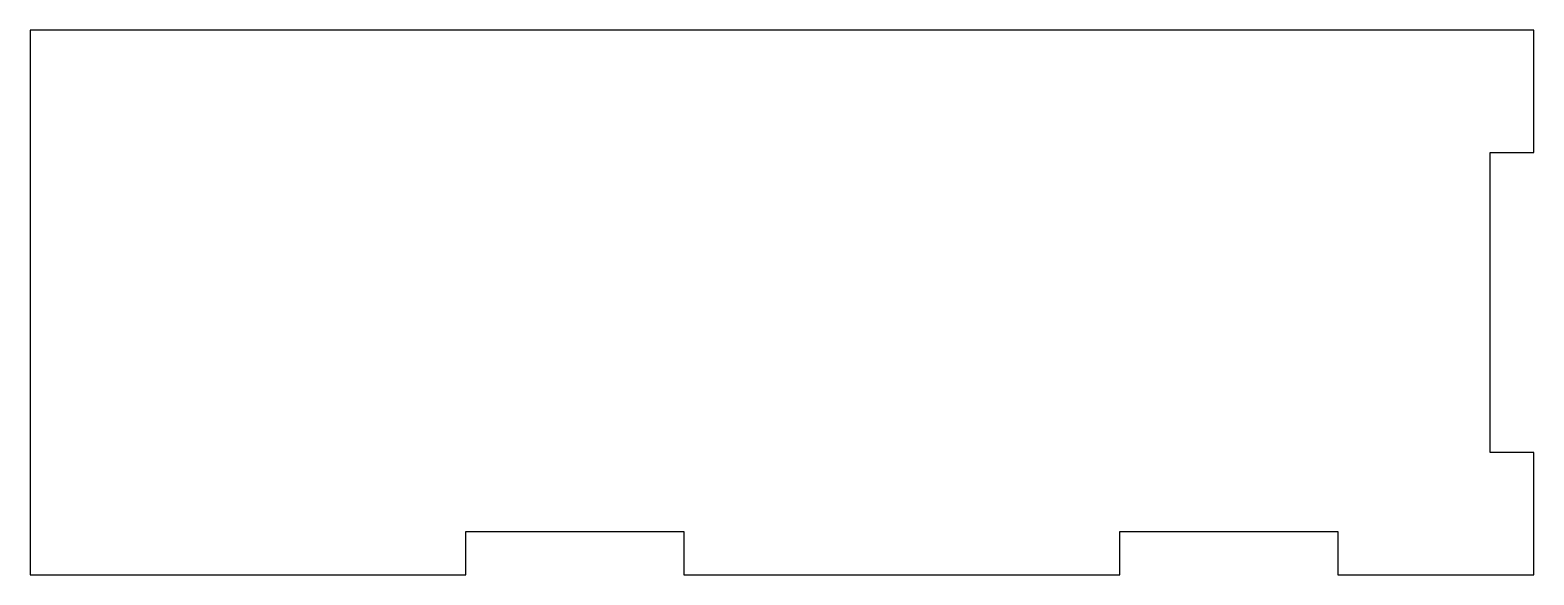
# Model space of a CAD drawing. Header units: millimetres. Extents: x -42 to 96, y 61 to 111.
import ezdxf

# ---------------------------------------------------------------- set-up
doc = ezdxf.new("R2010")
doc.units = ezdxf.units.MM
doc.layers.get('0').update_dxf_attribs({"linetype": 'CONTINUOUS'})

msp = doc.modelspace()

# ---------------------------------------------------------------- linework, layer by layer
for p, q in [((96, 111), (-42, 111)), ((-42, 111), (-42, 61)), ((96, 99.75), (96, 111)), ((92, 72.25), (92, 99.75)), ((92, 99.75), (96, 99.75)), ((96, 72.25), (92, 72.25)), ((96, 61), (96, 72.25)), ((-2, 61), (-2, 65)), ((-2, 65), (18, 65)), ((18, 65), (18, 61)), ((58, 61), (58, 65)), ((58, 65), (78, 65)), ((78, 65), (78, 61)), ((-42, 61), (-2, 61)), ((18, 61), (58, 61)), ((78, 61), (96, 61))]:
    msp.add_line(p, q)

doc.saveas('drawing.dxf')
